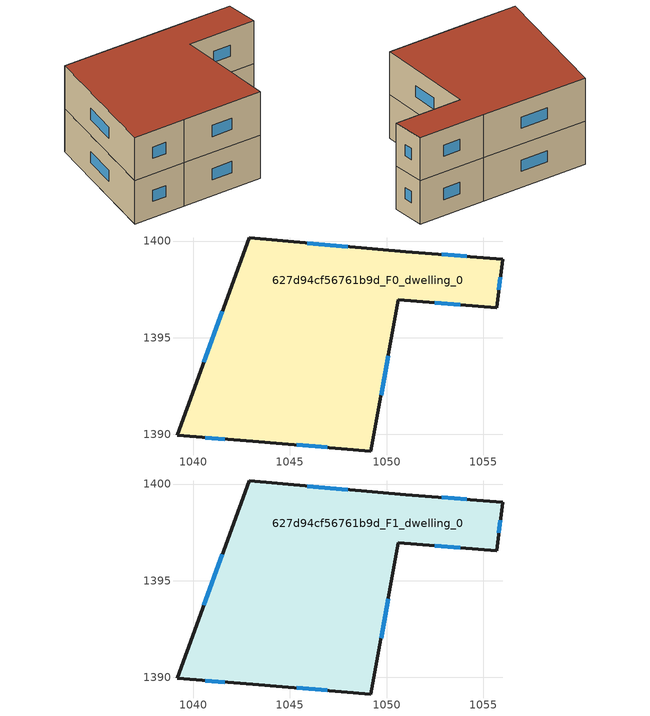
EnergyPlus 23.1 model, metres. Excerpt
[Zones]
627d94cf56761b9d_F0_dwelling_0
 floor ground (EU_floor_Construction): 1056,1399.05 1055.7,1396.55 1050.6,1396.95 1049.19,1389.15 1043.09,1389.65 1039.19,1389.95 1042.89,1400.16 1051,1399.45 z0
 wall outside (EU_wall_Construction): 1049.19,1389.15 1050.6,1396.95 1055.7,1396.55 1056,1399.05 1051,1399.45 1042.89,1400.16 1039.19,1389.95 1043.09,1389.65 1049.19,1389.15 z0:3
 window (EU_Window_Construction): 1049.71,1392.04 1050.08,1394.06 / 1045.35,1389.46 1046.93,1389.33 / 1040.63,1389.84 1041.64,1389.76 / 1041.52,1396.37 1040.56,1393.73 / 1047.99,1399.71 1045.9,1399.9 / 1054.15,1399.2 1052.85,1399.31 / 1055.81,1397.48 1055.89,1398.13 / 1052.49,1396.8 1053.81,1396.7 z1.11:1.89
627d94cf56761b9d_F1_dwelling_0
 floor to 627d94cf56761b9d_F0_dwelling_0 (EU_floor_Construction): 1056,1399.05 1055.7,1396.55 1050.6,1396.95 1049.19,1389.15 1043.09,1389.65 1039.19,1389.95 1042.89,1400.16 1051,1399.45 z3
 wall outside (EU_wall_Construction): 1049.19,1389.15 1050.6,1396.95 1055.7,1396.55 1056,1399.05 1051,1399.45 1042.89,1400.16 1039.19,1389.95 1043.09,1389.65 1049.19,1389.15 z3:6
 window (EU_Window_Construction): 1049.71,1392.04 1050.08,1394.06 / 1045.35,1389.46 1046.93,1389.33 / 1040.63,1389.84 1041.64,1389.76 / 1041.52,1396.37 1040.56,1393.73 / 1047.99,1399.71 1045.9,1399.9 / 1054.15,1399.2 1052.85,1399.31 / 1055.81,1397.48 1055.89,1398.13 / 1052.49,1396.8 1053.81,1396.7 z4.11:4.89
 roof outside (EU_roof_Construction): 1049.19,1389.15 1050.6,1396.95 1055.7,1396.55 1056,1399.05 1051,1399.45 1042.89,1400.16 1039.19,1389.95 1043.09,1389.65 z6
[Building]
EU S2 Campaign: North Axis=0; Terrain=City; Solar Distribution=FullExterior
[Site:Location]
Lyon-Bron: Latitude=45.75; Longitude=5; Time Zone=1; Elevation=198
[SizingPeriod:WeatherFileDays]
AnnualSizingPeriod: Begin Month=1; Begin Day of Month=1; End Month=12; End Day of Month=31; Day of Week for Start Day=Monday; Use Weather File Daylight Saving Period=No; Use Weather File Rain and Snow Indicators=No
[MATERIAL]
EU_InternalMass_Material: Roughness=MediumRough; Thickness=0.1; Conductivity=1; Density=1800; Specific Heat=900; Thermal Absorptance=0.9; Solar Absorptance=0.7; Visible Absorptance=0.7
[MATERIAL:NOMASS] Roughness=MediumRough; Thermal Absorptance=0.9; Solar Absorptance=0.7; Visible Absorptance=0.7
Name | Thermal Resistance
EU_wall_NoMass | 0.745955
EU_roof_NoMass | 1.03814
EU_floor_NoMass | 0.531915
[WINDOWMATERIAL:SIMPLEGLAZINGSYSTEM]
EU_Window_SimpleGlazing: UFactor=3.88; Solar Heat Gain Coefficient=0.83; Visible Transmittance=0.83
[CONSTRUCTION]
EU_wall_Construction: EU_wall_NoMass
EU_roof_Construction: EU_roof_NoMass
EU_floor_Construction: EU_floor_NoMass
EU_Window_Construction: EU_Window_SimpleGlazing
EU_InternalMass_Construction: EU_InternalMass_Material
[ZONE] Type=1; Multiplier=1; Ceiling Height=autocalculate; Volume=323.637; Floor Area=autocalculate; Part of Total Floor Area=Yes
627d94cf56761b9d_F0_dwelling_0; 627d94cf56761b9d_F1_dwelling_0
[INTERNALMASS] Construction=EU_InternalMass_Construction; Surface Area=107.879
Name | Zone or ZoneList
627d94cf56761b9d_F0_dwelling_0_EU_InternalMass | 627d94cf56761b9d_F0_dwelling_0
627d94cf56761b9d_F1_dwelling_0_EU_InternalMass | 627d94cf56761b9d_F1_dwelling_0
[OTHEREQUIPMENT] Fuel Type=Electricity; Design Level Calculation Method=Watts/Area; Power per Zone Floor Area=1; Fraction Latent=0; Fraction Radiant=0; Fraction Lost=0; Carbon Dioxide Generation Rate=0; EndUse Subcategory=EU_Step8_InternalGains
Name | Zone or ZoneList or Space or SpaceList | Schedule
EU_Step8_InternalGain_627d94cf56761b9d_F0_dwelling_0_f000 | 627d94cf56761b9d_F0_dwelling_0 | EU_Step8_GainSchedule_627d94cf56761b9d_F0_dwelling_0_f000
EU_Step8_InternalGain_627d94cf56761b9d_F1_dwelling_0_f000 | 627d94cf56761b9d_F1_dwelling_0 | EU_Step8_GainSchedule_627d94cf56761b9d_F1_dwelling_0_f000
[ZONEVENTILATION:DESIGNFLOWRATE] Schedule=EU_AlwaysOn; Design Flow Rate Calculation Method=AirChanges/Hour; Air Changes per Hour=0.64; Ventilation Type=Natural; Fan Pressure Rise=0; Fan Total Efficiency=1; Constant Term Coefficient=1; Temperature Term Coefficient=0; Velocity Term Coefficient=0; Velocity Squared Term Coefficient=0; Minimum Indoor Temperature=-100; Maximum Indoor Temperature=100; Delta Temperature=-100; Minimum Outdoor Temperature=-100; Maximum Outdoor Temperature=100; Maximum Wind Speed=40
Name | Zone or ZoneList or Space or SpaceList
EU_ConstantAir_627d94cf56761b9d_F0_dwelling_0 | 627d94cf56761b9d_F0_dwelling_0
EU_ConstantAir_627d94cf56761b9d_F1_dwelling_0 | 627d94cf56761b9d_F1_dwelling_0
[HVACTEMPLATE:THERMOSTAT] Constant Heating Setpoint=20; Constant Cooling Setpoint=50
EU_HeatOnly_627d94cf56761b9d_F0_dwelling_0; EU_HeatOnly_627d94cf56761b9d_F1_dwelling_0
[HVACTEMPLATE:ZONE:IDEALLOADSAIRSYSTEM] System Availability Schedule=EU_AlwaysOn; Maximum Heating Supply Air Temperature=50; Minimum Cooling Supply Air Temperature=13; Maximum Heating Supply Air Humidity Ratio=0.0156; Minimum Cooling Supply Air Humidity Ratio=0.0077; Heating Limit=NoLimit; Cooling Limit=NoLimit; Heating Availability Schedule=EU_AlwaysOn; Cooling Availability Schedule=EU_CoolingOff; Dehumidification Control Type=ConstantSensibleHeatRatio; Cooling Sensible Heat Ratio=0.7; Dehumidification Setpoint=60; Humidification Control Type=None; Humidification Setpoint=30; Outdoor Air Method=None; Outdoor Air Flow Rate per Person=0.00944; Outdoor Air Flow Rate per Zone Floor Area=0; Outdoor Air Flow Rate per Zone=0; Demand Controlled Ventilation Type=None; Outdoor Air Economizer Type=NoEconomizer; Heat Recovery Type=None; Sensible Heat Recovery Effectiveness=0.7; Latent Heat Recovery Effectiveness=0.65
Name | Template Thermostat
627d94cf56761b9d_F0_dwelling_0 | EU_HeatOnly_627d94cf56761b9d_F0_dwelling_0
627d94cf56761b9d_F1_dwelling_0 | EU_HeatOnly_627d94cf56761b9d_F1_dwelling_0
[SIZING:ZONE] Zone Cooling Design Supply Air Temperature Input Method=SupplyAirTemperature; Zone Cooling Design Supply Air Temperature=13; Zone Heating Design Supply Air Temperature Input Method=SupplyAirTemperature; Zone Heating Design Supply Air Temperature=50; Zone Cooling Design Supply Air Humidity Ratio=0.008; Zone Heating Design Supply Air Humidity Ratio=0.008; Cooling Design Air Flow Method=DesignDay; Cooling Design Air Flow Rate=0; Cooling Minimum Air Flow per Zone Floor Area=0.000762; Cooling Minimum Air Flow=0; Cooling Minimum Air Flow Fraction=0.2; Heating Design Air Flow Method=DesignDay; Heating Design Air Flow Rate=0; Heating Maximum Air Flow per Zone Floor Area=0.002032; Heating Maximum Air Flow=0.141576; Heating Maximum Air Flow Fraction=0.3; Account for Dedicated Outdoor Air System=No; Dedicated Outdoor Air System Control Strategy=NeutralSupplyAir; Dedicated Outdoor Air Low Setpoint Temperature for Design=autosize; Dedicated Outdoor Air High Setpoint Temperature for Design=autosize; Zone Load Sizing Method=Sensible Load Only No Latent Load; Zone Latent Cooling Design Supply Air Humidity Ratio Input Method=HumidityRatioDifference; Zone Cooling Design Supply Air Humidity Ratio Difference=0.005; Zone Latent Heating Design Supply Air Humidity Ratio Input Method=HumidityRatioDifference; Zone Humidification Design Supply Air Humidity Ratio Difference=0.005
627d94cf56761b9d_F0_dwelling_0; 627d94cf56761b9d_F1_dwelling_0
[SCHEDULE:CONSTANT]
Name | Hourly Value
EU_AlwaysOn | 1
EU_CoolingOff | 0
[SCHEDULE:FILE] Column Number=1; Rows to Skip at Top=0; Number of Hours of Data=8760; Column Separator=Comma; Interpolate to Timestep=No; Minutes per Item=60; Adjust Schedule for Daylight Savings=Yes
Name | File
EU_Step8_GainSchedule_627d94cf56761b9d_F0_dwelling_0_f000 | ../../schedules/627d94cf56761b9d/627d94cf56761b9d_F0_dwelling_0_f000_gain.csv
EU_Step8_GainSchedule_627d94cf56761b9d_F1_dwelling_0_f000 | ../../schedules/627d94cf56761b9d/627d94cf56761b9d_F1_dwelling_0_f000_gain.csv
